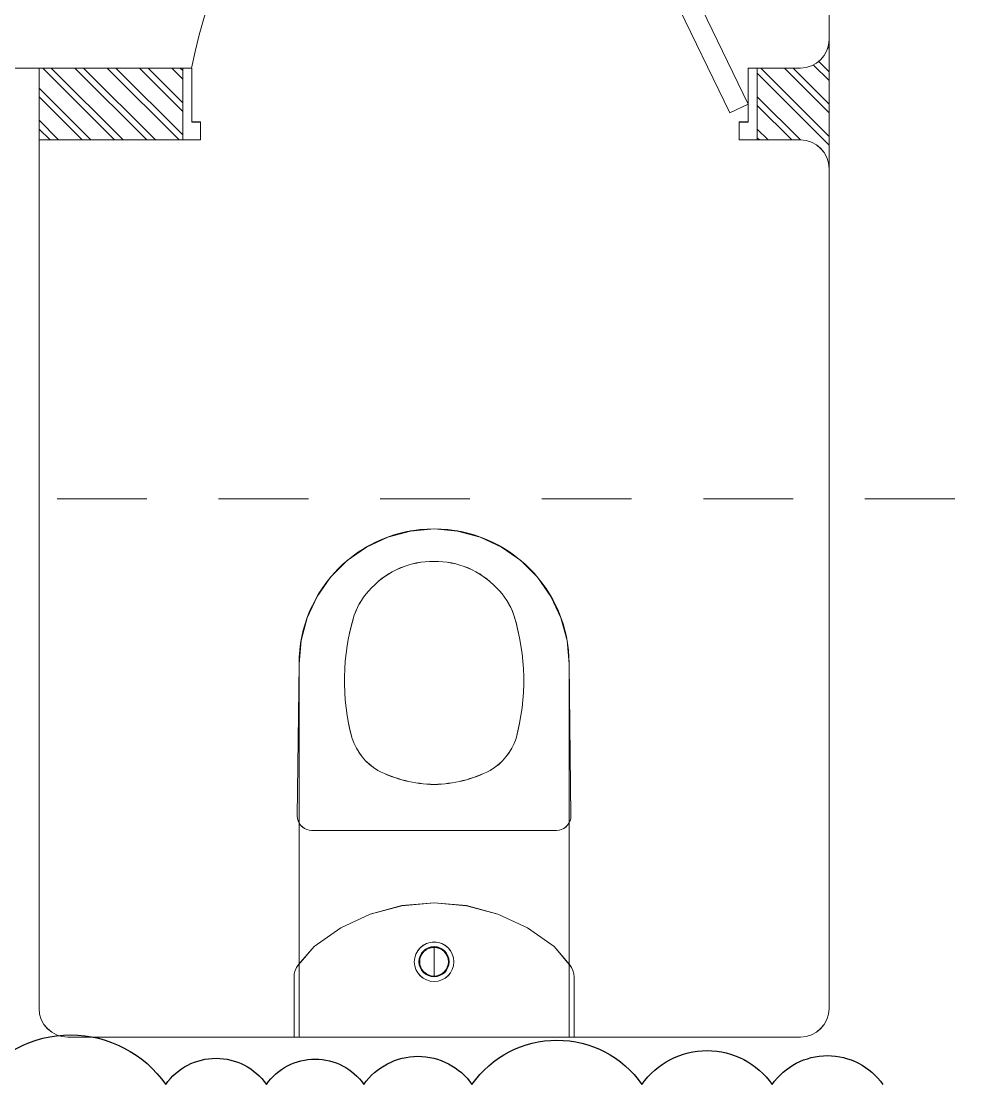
# Model space of a CAD drawing. Header units: metres. Extents: x -232 to 581, y 30 to 789.
# Drawn here: x 228.438 to 229.75, y 673.731 to 675.212 of the extents above; entities that cross this region are included whole.
import ezdxf

# ---------------------------------------------------------------- set-up
doc = ezdxf.new("R2010")
doc.units = ezdxf.units.M
doc.linetypes.add('HIDDEN2', pattern=[0.1875, 0.125, -0.0625])
for name, color, linetype, lineweight in [('A-DOOR', 35, 'Continuous', 5), ('A-WALL', 250, 'Continuous', 20), ('baños', 140, 'Continuous', 0), ('PLF 01', 252, 'Continuous', 9)]:
    doc.layers.add(name, color=color, linetype=linetype, lineweight=lineweight)
doc.layers.add('Techos 1', color=7, linetype='HIDDEN2', lineweight=9, true_color=0x42391a)
doc.styles.get("Standard").update_dxf_attribs({"font": 'arial.ttf'})

# ---------------------------------------------------------------- blocks, each defined once
blk = doc.blocks.new('A$C3685e79b')
at = {"layer": 'A-DOOR'}
for p, q in [((0.0125, 0.05), (0.3248, 0.6926)), ((0.3248, 0.6926), (0.3503, 0.6802)), ((0.038, 0.0376), (0.3503, 0.6802)), ((0.3042, 0.6503), (0.294, 0.6552)), ((0.296, 0.6333), (0.2858, 0.6383)), ((0.3297, 0.6379), (0.3399, 0.6329)), ((0.3215, 0.621), (0.3317, 0.616)), ((0.038, 0.0376), (0.0125, 0.05))]:
    blk.add_line(p, q, dxfattribs=at)
for points in [[(0, 0), (0.025, 0), (0.025, 0.025), (0.0125, 0.025), (0.0125, 0.1), (0, 0.1), (0, 0)], [(0.8, 0), (0.775, 0), (0.775, 0.025), (0.7875, 0.025), (0.7875, 0.1), (0.8, 0.1), (0.8, 0)]]:
    blk.add_lwpolyline(points, dxfattribs=at)
blk.add_arc((-0.0309, -0.0619), 0.8343, 11.1901, 62.8126, dxfattribs=at)
for points in [[(0.294, 0.6539), (0.294, 0.659), (0.289, 0.6677), (0.2802, 0.6727), (0.2702, 0.6727), (0.2614, 0.6677), (0.2564, 0.6589), (0.2564, 0.6489), (0.2614, 0.6401), (0.2702, 0.6351), (0.2803, 0.6351), (0.289, 0.6401), (0.294, 0.6489), (0.294, 0.6539)], [(0.3693, 0.6173), (0.3693, 0.6224), (0.3642, 0.6311), (0.3555, 0.6361), (0.3454, 0.6361), (0.3367, 0.6311), (0.3316, 0.6224), (0.3317, 0.6123), (0.3367, 0.6035), (0.3454, 0.5985), (0.3555, 0.5985), (0.3643, 0.6036), (0.3693, 0.6123), (0.3693, 0.6173)]]:
    blk.add_open_spline(points, degree=2, dxfattribs=at)
blk = doc.blocks.new('Caroma_ToiletSuites')
at = {"layer": 'baños'}
for p, q in [((-64.3, 696.7), (-94, 682.8)), ((-32.6, 705.1), (-64.3, 696.7)), ((0, 708), (-32.6, 705.1)), ((32.6, 705.1), (0, 708)), ((64.3, 696.7), (32.6, 705.1)), ((94, 682.8), (64.3, 696.7)), ((-94, 682.8), (-120.8, 664)), ((120.8, 664), (94, 682.8)), ((-120.8, 664), (-144, 640.8)), ((144, 640.8), (120.8, 664)), ((-144, 640.8), (-162.8, 614)), ((162.8, 614), (144, 640.8)), ((-162.8, 614), (-176.7, 584.3)), ((176.7, 584.3), (162.8, 614)), ((-176.7, 584.3), (-185.1, 552.6)), ((185.1, 552.6), (176.7, 584.3)), ((-185.1, 552.6), (-188, 520)), ((188, 520), (185.1, 552.6)), ((-188, 520), (-190.5, 308)), ((-188, 0), (-188, 520)), ((188, 520), (188, 0)), ((190.5, 308), (188, 520)), ((-190.5, 308), (-190.2, 304.5)), ((-190.2, 304.5), (-189.3, 301.2)), ((-189.3, 301.2), (-187.8, 298)), ((-187.8, 298), (-185.8, 295.1)), ((185.8, 295.1), (187.8, 298)), ((187.8, 298), (189.3, 301.2)), ((189.3, 301.2), (190.2, 304.5)), ((190.2, 304.5), (190.5, 308)), ((-185.8, 295.1), (-183.4, 292.7)), ((-183.4, 292.7), (-180.5, 290.7)), ((-180.5, 290.7), (-177.3, 289.2)), ((-177.3, 289.2), (-174, 288.3)), ((-174, 288.3), (-170.5, 288)), ((-170.5, 288), (170.5, 288)), ((170.5, 288), (174, 288.3)), ((174, 288.3), (177.3, 289.2)), ((177.3, 289.2), (180.5, 290.7)), ((180.5, 290.7), (183.4, 292.7)), ((183.4, 292.7), (185.8, 295.1)), ((-45.1, 183.1), (-88.9, 171.3)), ((0, 187), (-45.1, 183.1)), ((45.1, 183.1), (0, 187)), ((88.9, 171.3), (45.1, 183.1)), ((-88.9, 171.3), (-130, 152.2)), ((130, 152.2), (88.9, 171.3)), ((-130, 152.2), (-167.1, 126.2)), ((167.1, 126.2), (130, 152.2)), ((-167.1, 126.2), (-188.7, 100.9)), ((0, 85), (0, 125)), ((188.7, 100.9), (167.1, 126.2)), ((-193.4, 92.7), (-194.6, 88.2)), ((-191.4, 97), (-193.4, 92.7)), ((-188.7, 100.9), (-191.4, 97)), ((191.4, 97), (188.7, 100.9)), ((193.4, 92.7), (191.4, 97)), ((194.6, 88.2), (193.4, 92.7)), ((-194.6, 88.2), (-195, 83.5)), ((-195, 83.5), (-195, 0)), ((195, 83.5), (194.6, 88.2)), ((195, 0), (195, 83.5)), ((-195, 0), (195, 0)), ((188, 0), (-188, 0))]:
    blk.add_line(p, q, dxfattribs=at)
for centre, radius, start, end in [((0, 520), 188, 0, 180), ((-2.7, 547.4), 115.2, 88.6565, 137.0404), ((2.7, 547.4), 115.2, 42.9609, 91.3415), ((-18.8, 556.1), 97.6, 134.3372, 160.9897), ((18.8, 556.1), 97.6, 19.01, 45.6643), ((183, 496.7), 307.9, 162.7713, 195.2143), ((-183, 496.7), 307.9, 344.7852, 17.2286), ((-36.1, 442.4), 82.4, 198.763, 239.3582), ((36.1, 442.4), 82.4, 300.6412, 341.2351), ((2.9, 529.9), 177.9, 242.916, 269.0659), ((-2.9, 529.9), 177.9, 270.9339, 297.0836), ((0, 105), 27.5, 0, 180), ((0, 105), 21, 0, 180), ((0, 105), 20, 0, 180), ((0, 105), 27.5, 180, 0), ((0, 105), 21, 180, 0), ((0, 105), 20, 180, 0)]:
    blk.add_arc(centre, radius, start, end, dxfattribs=at)
blk = doc.blocks.new('21.11.2025 LN09 2DO NIVEL')
at = {"layer": 'PLF 01', "true_color": 0x000000}
h = blk.add_hatch(dxfattribs=at)
h.set_pattern_fill('LINE', color=18, scale=0.01, angle=-45)
h.set_pattern_definition([(315, (-59.864682, 153.998504), (0.0224506403, 0.0224506403), [])])
h.paths.add_polyline_path([(267.1285, 157.8014), (267.1285, 157.7014), (267.3285, 157.7014), (267.3285, 157.8014)])
edge = h.paths.add_edge_path()
edge.add_arc((268.1885, 157.8414), 0.04, 270, 360, ccw=False)
edge.add_line((268.1885, 157.8014), (268.1285, 157.8014))
edge.add_line((268.1285, 157.8014), (268.1285, 157.7014))
edge.add_line((268.1285, 157.7014), (268.1885, 157.7014))
edge.add_arc((268.1885, 157.6614), 0.04, 0, 90, ccw=False)
edge.add_line((268.2285, 157.6614), (268.2285, 157.8414))
at = {"layer": 'A-WALL', "color": 18, "true_color": 0x000000}
for p, q in [((268.2285, 157.9264), (268.2285, 156.4914)), ((267.3285, 157.8014), (266.7185, 157.8014)), ((267.1285, 156.4914), (267.1285, 157.8014)), ((267.3285, 157.7014), (267.3285, 157.8014)), ((268.1885, 157.8014), (268.1285, 157.8014)), ((268.1285, 157.7014), (268.1285, 157.8014)), ((268.1285, 157.7014), (268.1285, 157.8014)), ((267.1285, 157.7014), (267.3285, 157.7014)), ((268.1885, 157.7014), (268.1285, 157.7014)), ((268.1885, 156.4514), (267.1685, 156.4514))]:
    blk.add_line(p, q, dxfattribs=at)
for centre, start, end in [((268.1885, 157.8414), 270, 360), ((268.1885, 157.6614), 360, 90), ((267.1685, 156.4914), 180, 270), ((268.1885, 156.4914), 270, 360)]:
    blk.add_arc(centre, 0.04, start, end, dxfattribs=at)
at = {"layer": 'Techos 1', "color": 18, "true_color": 0x000000}
blk.add_line((259.7285, 157.2014), (274.4785, 157.2014), dxfattribs=at)
at = {"color": 18, "true_color": 0x000000, "xscale": -1}
blk.add_blockref('A$C3685e79b', (268.1285, 157.7014), dxfattribs=at)
at = {"layer": 'baños', "color": 18, "true_color": 0x000000, "xscale": -0.000999999934791, "yscale": 0.000999999934791}
blk.add_blockref('Caroma_ToiletSuites', (267.6785, 156.4514), dxfattribs=at)
at = {"layer": 'baños', "color": 18, "linetype": 'Continuous', "true_color": 0x000000, "flags": 8}
for tag, p in [('TRADENAME', (265.5139, 159.7825, 0)), ('MODELNUMBER', (265.5139, 159.7825, 0)), ('PRODUCT', (265.5139, 159.7825, 0)), ('MATERIAL', (265.5139, 159.7824, 0)), ('MODELNUMBER', (266.6886, 159.7825, 0)), ('PRODUCT', (266.6886, 159.7825, 0)), ('TRADENAME', (266.6886, 159.7825, 0)), ('MATERIAL', (266.6886, 159.7824, 0))]:
    blk.add_attdef(tag, p, '', height=0.0000254, rotation=180.0001, dxfattribs=at)
blk = doc.blocks.new('20.03.2026 LN 09 SEGUNDO NIVEL ARQ')
at = {"layer": 'PLF 01'}
h = blk.add_hatch(dxfattribs=at)
h.set_pattern_fill('LINE', color=5, scale=0.01, angle=-45)
h.set_pattern_definition([(315, (-241.597267, -48.701556), (0.0224506403, 0.0224506403), [])])
h.paths.add_polyline_path([(85.3959, -44.8986), (85.3959, -44.9986), (85.5959, -44.9986), (85.5959, -44.8986)])
edge = h.paths.add_edge_path()
edge.add_arc((86.4559, -44.8586), 0.04, 270, 360, ccw=False)
edge.add_line((86.4559, -44.8986), (86.3959, -44.8986))
edge.add_line((86.3959, -44.8986), (86.3959, -44.9986))
edge.add_line((86.3959, -44.9986), (86.4559, -44.9986))
edge.add_arc((86.4559, -45.0386), 0.04, 0, 90, ccw=False)
edge.add_line((86.4959, -45.0386), (86.4959, -44.8586))
at = {"layer": 'A-WALL', "color": 5}
for p, q in [((86.4959, -44.7736), (86.4959, -46.2086)), ((85.5959, -44.8986), (84.9859, -44.8986)), ((85.3959, -46.2086), (85.3959, -44.8986)), ((85.5959, -44.9986), (85.5959, -44.8986)), ((86.4559, -44.8986), (86.3959, -44.8986)), ((86.3959, -44.9986), (86.3959, -44.8986)), ((86.3959, -44.9986), (86.3959, -44.8986)), ((85.3959, -44.9986), (85.5959, -44.9986)), ((86.4559, -44.9986), (86.3959, -44.9986)), ((86.4559, -46.2486), (85.4359, -46.2486))]:
    blk.add_line(p, q, dxfattribs=at)
for centre, start, end in [((86.4559, -44.8586), 270, 360), ((86.4559, -45.0386), 360, 90), ((85.4359, -46.2086), 180, 270), ((86.4559, -46.2086), 270, 360)]:
    blk.add_arc(centre, 0.04, start, end, dxfattribs=at)
at = {"layer": 'Techos 1', "color": 5}
blk.add_line((77.9959, -45.4986), (92.7459, -45.4986), dxfattribs=at)
at = {"color": 5, "xscale": -1}
blk.add_blockref('A$C3685e79b', (86.3959, -44.9986), dxfattribs=at)
at = {"layer": 'baños', "color": 5, "xscale": -0.000999999934791, "yscale": 0.000999999934791}
blk.add_blockref('Caroma_ToiletSuites', (85.9459, -46.2486), dxfattribs=at)
at = {"layer": 'baños', "color": 5, "linetype": 'Continuous', "flags": 8}
for tag, p in [('MODELNUMBER', (83.7813, -42.9175, 0)), ('MATERIAL', (83.7813, -42.9176, 0)), ('PRODUCT', (83.7813, -42.9176, 0)), ('TRADENAME', (83.7813, -42.9176, 0)), ('MODELNUMBER', (84.956, -42.9175, 0)), ('TRADENAME', (84.956, -42.9176, 0)), ('MATERIAL', (84.956, -42.9176, 0)), ('PRODUCT', (84.956, -42.9176, 0))]:
    blk.add_attdef(tag, p, '', height=0.0000254, rotation=180.0001, dxfattribs=at)
at = {"layer": 'baños', "color": 5, "linetype": 'Continuous'}
for tag, p, rotation in [('TRADENAME', (85.8912, -56.9933), 180.0001), ('MODELNUMBER', (85.8912, -56.9934), 180.0001), ('MATERIAL', (85.8914, -56.9932), 180.0001), ('PRODUCT', (85.8914, -56.9933), 180.0001), ('MODELNUMBER', (86.6008, -56.9934), 179.9999), ('MATERIAL', (86.6008, -56.9932), 179.9999), ('PRODUCT', (86.6008, -56.9933), 179.9999), ('TRADENAME', (86.6008, -56.9933), 179.9999)]:
    blk.add_attdef(tag, p, '', height=0.0000254, rotation=rotation, dxfattribs=at)

msp = doc.modelspace()

# ---------------------------------------------------------------- linework, layer by layer
at = {"color": 6}
msp.add_lwpolyline([(227.7457, 673.7305, -0.520567), (227.9576, 673.7305, -0.520567), (228.2227, 673.7305, -0.520567), (228.3743, 673.7305, -0.520567), (228.6391, 673.7305, -0.520567), (228.7792, 673.7305, -0.520567), (228.915, 673.7305, -0.520567), (229.0655, 673.7305, -0.520567), (229.3022, 673.7305, -0.520567), (229.4834, 673.7305, -0.520567), (229.6375, 673.7305, -0.520567)], format="xyb", dxfattribs=at)

# ---------------------------------------------------------------- block references
at = {"color": 1}
for name, p in [('20.03.2026 LN 09 SEGUNDO NIVEL ARQ', (143.0668, 720.0451)), ('21.11.2025 LN09 2DO NIVEL', (-38.6658, 517.345))]:
    msp.add_blockref(name, p, dxfattribs=at)

doc.saveas('drawing.dxf')
